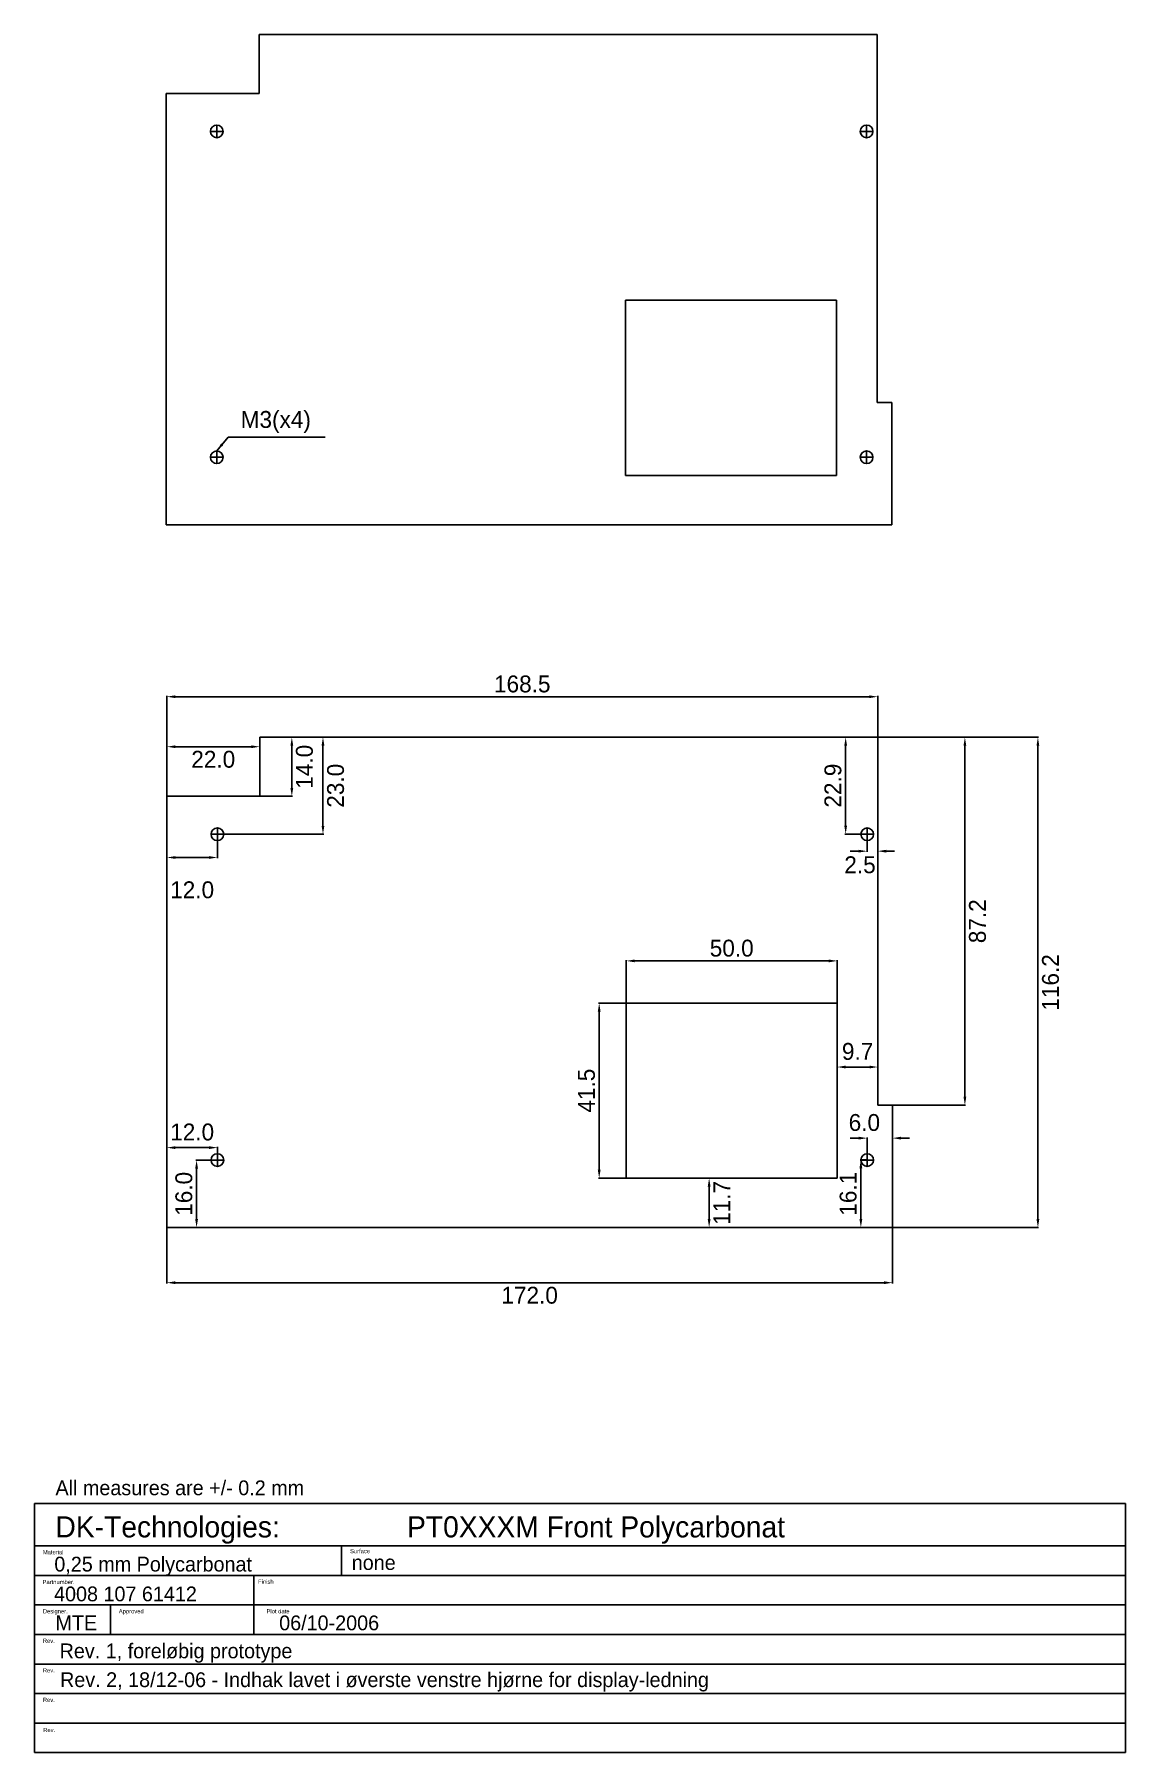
# Model space of a CAD drawing. Header units: millimetres. Extents: x 61 to 320, y -88 to 319.
import ezdxf

# ---------------------------------------------------------------- set-up
doc = ezdxf.new("R2010")
doc.units = ezdxf.units.MM
doc.header["$MEASUREMENT"] = 0
doc.layers.add('Descriptive Text', color=9, linetype='Continuous')
doc.layers.add('Dimensions', color=141, linetype='Continuous')
doc.dimstyles.new('DK-audio', dxfattribs={"dimtxt": 4, "dimasz": 2, "dimexe": 0.18, "dimexo": 0.0625, "dimgap": 1, "dimtad": 2, "dimdec": 1, "dimzin": 0, "dimdsep": 46, "dimtxsty": 'Standard', "dimcen": 5, "dimadec": 1, "dimazin": 0, "dimtfac": 1, "dimtdec": 1, "dimtofl": 0, "dimtmove": 2, "dimatfit": 3, "dimfxl": 0, "dimtolj": 1, "dimtzin": 0, "dimarcsym": 0})

# ---------------------------------------------------------------- blocks, each defined once
blk = doc.blocks.new('*D70')
at = {"layer": 'DEFPOINTS', "color": 0, "ltscale": 0.1}
for p in [(261.15, 161.85), (261.15, 152.25), (92.7, 138.25)]:
    blk.add_point(p, dxfattribs=at)
at = {"layer": 'Dimensions', "color": 0, "lineweight": -2, "ltscale": 0.1}
for p, q in [((92.7, 138.31), (92.7, 162.03)), ((94.7, 161.85), (259.15, 161.85)), ((261.15, 152.31), (261.15, 162.03))]:
    blk.add_line(p, q, dxfattribs=at)
at = {"layer": 'Dimensions', "color": 0, "ltscale": 0.1}
for points in [[(94.7, 162.18), (94.7, 161.52), (92.7, 161.85)], [(259.15, 162.18), (259.15, 161.52), (261.15, 161.85)]]:
    blk.add_solid(points, dxfattribs=at)
at = {"layer": 'Dimensions', "color": 0, "ltscale": 0.1, "insert": (176.92, 164.85), "char_height": 4, "attachment_point": 5}
blk.add_mtext('\\A1;168.5', dxfattribs=at)
blk = doc.blocks.new('*D71')
at = {"layer": 'DEFPOINTS', "color": 0, "ltscale": 0.1}
for p in [(261.15, 152.25), (264.65, 36.05), (299.1, 36.05)]:
    blk.add_point(p, dxfattribs=at)
at = {"layer": 'Dimensions', "color": 0, "lineweight": -2, "ltscale": 0.1}
for p, q in [((261.21, 152.25), (299.28, 152.25)), ((299.1, 150.25), (299.1, 38.05)), ((264.71, 36.05), (299.28, 36.05))]:
    blk.add_line(p, q, dxfattribs=at)
at = {"layer": 'Dimensions', "color": 0, "ltscale": 0.1}
for points in [[(298.77, 150.25), (299.43, 150.25), (299.1, 152.25)], [(298.77, 38.05), (299.43, 38.05), (299.1, 36.05)]]:
    blk.add_solid(points, dxfattribs=at)
at = {"layer": 'Dimensions', "color": 0, "ltscale": 0.1, "insert": (302.1, 94.15), "char_height": 4, "attachment_point": 5, "rotation": 90}
blk.add_mtext('\\A1;116.2', dxfattribs=at)
blk = doc.blocks.new('*D72')
at = {"layer": 'DEFPOINTS', "color": 0, "ltscale": 0.1}
for p in [(261.21, 152.25), (281.8, 152.25), (261.15, 65.05)]:
    blk.add_point(p, dxfattribs=at)
at = {"layer": 'Dimensions', "color": 0, "lineweight": -2, "ltscale": 0.1}
for p, q in [((261.27, 152.25), (281.98, 152.25)), ((281.8, 67.05), (281.8, 150.25)), ((261.21, 65.05), (281.98, 65.05))]:
    blk.add_line(p, q, dxfattribs=at)
at = {"layer": 'Dimensions', "color": 0, "ltscale": 0.1}
for points in [[(281.47, 150.25), (282.13, 150.25), (281.8, 152.25)], [(281.47, 67.05), (282.13, 67.05), (281.8, 65.05)]]:
    blk.add_solid(points, dxfattribs=at)
at = {"layer": 'Dimensions', "color": 0, "ltscale": 0.1, "insert": (284.8, 108.65), "char_height": 4, "attachment_point": 5, "rotation": 90}
blk.add_mtext('\\A1;87.2', dxfattribs=at)
blk = doc.blocks.new('*D73')
at = {"layer": 'DEFPOINTS', "color": 0, "ltscale": 0.1}
for p in [(92.7, 36.05), (264.65, 36.05), (92.7, 23)]:
    blk.add_point(p, dxfattribs=at)
at = {"layer": 'Dimensions', "color": 0, "lineweight": -2, "ltscale": 0.1}
for p, q in [((92.7, 35.99), (92.7, 22.82)), ((264.65, 35.99), (264.65, 22.82)), ((262.65, 23), (94.7, 23))]:
    blk.add_line(p, q, dxfattribs=at)
at = {"layer": 'Dimensions', "color": 0, "ltscale": 0.1}
for points in [[(94.7, 23.33), (94.7, 22.67), (92.7, 23)], [(262.65, 23.33), (262.65, 22.67), (264.65, 23)]]:
    blk.add_solid(points, dxfattribs=at)
at = {"layer": 'Dimensions', "color": 0, "ltscale": 0.1, "insert": (178.67, 20), "char_height": 4, "attachment_point": 5}
blk.add_mtext('\\A1;172.0', dxfattribs=at)
blk = doc.blocks.new('*D74')
at = {"layer": 'DEFPOINTS', "color": 0, "ltscale": 0.1}
for p in [(251.55, 99.25), (201.55, 89.25), (251.55, 89.25)]:
    blk.add_point(p, dxfattribs=at)
at = {"layer": 'Dimensions', "color": 0, "lineweight": -2, "ltscale": 0.1}
for p, q in [((201.55, 89.31), (201.55, 99.43)), ((203.55, 99.25), (249.55, 99.25)), ((251.55, 89.31), (251.55, 99.43))]:
    blk.add_line(p, q, dxfattribs=at)
at = {"layer": 'Dimensions', "color": 0, "ltscale": 0.1}
for points in [[(203.55, 99.58), (203.55, 98.92), (201.55, 99.25)], [(249.55, 99.58), (249.55, 98.92), (251.55, 99.25)]]:
    blk.add_solid(points, dxfattribs=at)
at = {"layer": 'Dimensions', "color": 0, "ltscale": 0.1, "insert": (226.55, 102.25), "char_height": 4, "attachment_point": 5}
blk.add_mtext('\\A1;50.0', dxfattribs=at)
blk = doc.blocks.new('*D75')
at = {"layer": 'DEFPOINTS', "color": 0, "ltscale": 0.1}
for p in [(195.15, 89.25), (201.55, 89.25), (201.55, 47.75)]:
    blk.add_point(p, dxfattribs=at)
at = {"layer": 'Dimensions', "color": 0, "lineweight": -2, "ltscale": 0.1}
for p, q in [((201.49, 89.25), (194.97, 89.25)), ((195.15, 49.75), (195.15, 87.25)), ((201.49, 47.75), (194.97, 47.75))]:
    blk.add_line(p, q, dxfattribs=at)
at = {"layer": 'Dimensions', "color": 0, "ltscale": 0.1}
for points in [[(194.82, 87.25), (195.48, 87.25), (195.15, 89.25)], [(194.82, 49.75), (195.48, 49.75), (195.15, 47.75)]]:
    blk.add_solid(points, dxfattribs=at)
at = {"layer": 'Dimensions', "color": 0, "ltscale": 0.1, "insert": (192.15, 68.5), "char_height": 4, "attachment_point": 5, "rotation": 90}
blk.add_mtext('\\A1;41.5', dxfattribs=at)
blk = doc.blocks.new('*D76')
at = {"layer": 'DEFPOINTS', "color": 0, "ltscale": 0.1}
for p in [(92.7, 129.25), (104.7, 129.25), (92.7, 123.75)]:
    blk.add_point(p, dxfattribs=at)
at = {"layer": 'Dimensions', "color": 0, "lineweight": -2, "ltscale": 0.1}
for p, q in [((92.7, 129.19), (92.7, 123.57)), ((104.7, 129.19), (104.7, 123.57)), ((102.7, 123.75), (94.7, 123.75))]:
    blk.add_line(p, q, dxfattribs=at)
at = {"layer": 'Dimensions', "color": 0, "ltscale": 0.1}
for points in [[(94.7, 124.08), (94.7, 123.42), (92.7, 123.75)], [(102.7, 124.08), (102.7, 123.42), (104.7, 123.75)]]:
    blk.add_solid(points, dxfattribs=at)
at = {"layer": 'Dimensions', "color": 0, "ltscale": 0.1, "insert": (98.7, 116.07), "char_height": 4, "attachment_point": 5}
blk.add_mtext('\\A1;12.0', dxfattribs=at)
blk = doc.blocks.new('*D77')
at = {"layer": 'DEFPOINTS', "color": 0, "ltscale": 0.1}
for p in [(258.65, 129.25), (261.15, 129.25), (261.15, 125.25)]:
    blk.add_point(p, dxfattribs=at)
at = {"layer": 'Dimensions', "color": 0, "lineweight": -2, "ltscale": 0.1}
for p, q in [((258.65, 129.19), (258.65, 125.07)), ((261.15, 129.19), (261.15, 125.07)), ((256.65, 125.25), (254.65, 125.25)), ((263.15, 125.25), (265.15, 125.25))]:
    blk.add_line(p, q, dxfattribs=at)
at = {"layer": 'Dimensions', "color": 0, "ltscale": 0.1}
for points in [[(256.65, 125.58), (256.65, 124.92), (258.65, 125.25)], [(263.15, 125.58), (263.15, 124.92), (261.15, 125.25)]]:
    blk.add_solid(points, dxfattribs=at)
at = {"layer": 'Dimensions', "color": 0, "ltscale": 0.1, "insert": (256.95, 122), "char_height": 4, "attachment_point": 5}
blk.add_mtext('\\A1;2.5', dxfattribs=at)
blk = doc.blocks.new('*D78')
at = {"layer": 'DEFPOINTS', "color": 0, "ltscale": 0.1}
for p in [(253.55, 152.25), (258.65, 152.25), (258.65, 129.31)]:
    blk.add_point(p, dxfattribs=at)
at = {"layer": 'Dimensions', "color": 0, "lineweight": -2, "ltscale": 0.1}
for p, q in [((258.59, 152.25), (253.37, 152.25)), ((253.55, 131.31), (253.55, 150.25)), ((258.59, 129.31), (253.37, 129.31))]:
    blk.add_line(p, q, dxfattribs=at)
at = {"layer": 'Dimensions', "color": 0, "ltscale": 0.1}
for points in [[(253.22, 150.25), (253.88, 150.25), (253.55, 152.25)], [(253.22, 131.31), (253.88, 131.31), (253.55, 129.31)]]:
    blk.add_solid(points, dxfattribs=at)
at = {"layer": 'Dimensions', "color": 0, "ltscale": 0.1, "insert": (250.55, 140.78), "char_height": 4, "attachment_point": 5, "rotation": 90}
blk.add_mtext('\\A1;22.9', dxfattribs=at)
blk = doc.blocks.new('*D79')
at = {"layer": 'DEFPOINTS', "color": 0, "ltscale": 0.1}
for p in [(264.65, 57.25), (258.65, 52.05), (264.65, 52.05)]:
    blk.add_point(p, dxfattribs=at)
at = {"layer": 'Dimensions', "color": 0, "lineweight": -2, "ltscale": 0.1}
for p, q in [((256.65, 57.25), (254.65, 57.25)), ((258.65, 52.11), (258.65, 57.43)), ((264.65, 52.11), (264.65, 57.43)), ((266.65, 57.25), (268.65, 57.25))]:
    blk.add_line(p, q, dxfattribs=at)
at = {"layer": 'Dimensions', "color": 0, "ltscale": 0.1}
for points in [[(256.65, 57.58), (256.65, 56.92), (258.65, 57.25)], [(266.65, 57.58), (266.65, 56.92), (264.65, 57.25)]]:
    blk.add_solid(points, dxfattribs=at)
at = {"layer": 'Dimensions', "color": 0, "ltscale": 0.1, "insert": (257.98, 60.93), "char_height": 4, "attachment_point": 5}
blk.add_mtext('\\A1;6.0', dxfattribs=at)
blk = doc.blocks.new('*D80')
at = {"layer": 'DEFPOINTS', "color": 0, "ltscale": 0.1}
for p in [(258.65, 52.11), (257.15, 36.05), (258.65, 36.05)]:
    blk.add_point(p, dxfattribs=at)
at = {"layer": 'Dimensions', "color": 0, "lineweight": -2, "ltscale": 0.1}
for p, q in [((258.59, 52.11), (256.97, 52.11)), ((257.15, 50.11), (257.15, 38.05)), ((258.59, 36.05), (256.97, 36.05))]:
    blk.add_line(p, q, dxfattribs=at)
at = {"layer": 'Dimensions', "color": 0, "ltscale": 0.1}
for points in [[(256.82, 50.11), (257.48, 50.11), (257.15, 52.11)], [(256.82, 38.05), (257.48, 38.05), (257.15, 36.05)]]:
    blk.add_solid(points, dxfattribs=at)
at = {"layer": 'Dimensions', "color": 0, "ltscale": 0.1, "insert": (254.15, 44.08), "char_height": 4, "attachment_point": 5, "rotation": 90}
blk.add_mtext('\\A1;16.1', dxfattribs=at)
blk = doc.blocks.new('*D81')
at = {"layer": 'DEFPOINTS', "color": 0, "ltscale": 0.1}
for p in [(104.7, 52.05), (99.75, 36.05), (104.7, 36.05)]:
    blk.add_point(p, dxfattribs=at)
at = {"layer": 'Dimensions', "color": 0, "lineweight": -2, "ltscale": 0.1}
for p, q in [((104.64, 52.05), (99.57, 52.05)), ((99.75, 50.05), (99.75, 38.05)), ((104.64, 36.05), (99.57, 36.05))]:
    blk.add_line(p, q, dxfattribs=at)
at = {"layer": 'Dimensions', "color": 0, "ltscale": 0.1}
for points in [[(99.42, 50.05), (100.08, 50.05), (99.75, 52.05)], [(99.42, 38.05), (100.08, 38.05), (99.75, 36.05)]]:
    blk.add_solid(points, dxfattribs=at)
at = {"layer": 'Dimensions', "color": 0, "ltscale": 0.1, "insert": (96.75, 44.05), "char_height": 4, "attachment_point": 5, "rotation": 90}
blk.add_mtext('\\A1;16.0', dxfattribs=at)
blk = doc.blocks.new('*D82')
at = {"layer": 'DEFPOINTS', "color": 0, "ltscale": 0.1}
for p in [(92.7, 55), (92.7, 52.05), (104.7, 52.05)]:
    blk.add_point(p, dxfattribs=at)
at = {"layer": 'Dimensions', "color": 0, "lineweight": -2, "ltscale": 0.1}
for p, q in [((92.7, 52.11), (92.7, 55.18)), ((102.7, 55), (94.7, 55)), ((104.7, 52.11), (104.7, 55.18))]:
    blk.add_line(p, q, dxfattribs=at)
at = {"layer": 'Dimensions', "color": 0, "ltscale": 0.1}
for points in [[(94.7, 55.33), (94.7, 54.67), (92.7, 55)], [(102.7, 55.33), (102.7, 54.67), (104.7, 55)]]:
    blk.add_solid(points, dxfattribs=at)
at = {"layer": 'Dimensions', "color": 0, "ltscale": 0.1, "insert": (98.7, 58.68), "char_height": 4, "attachment_point": 5}
blk.add_mtext('\\A1;12.0', dxfattribs=at)
blk = doc.blocks.new('*D83')
at = {"layer": 'DEFPOINTS', "color": 0, "ltscale": 0.1}
for p in [(201.55, 47.75), (201.55, 36.05), (221.2, 36.05)]:
    blk.add_point(p, dxfattribs=at)
at = {"layer": 'Dimensions', "color": 0, "lineweight": -2, "ltscale": 0.1}
for p, q in [((201.61, 47.75), (221.38, 47.75)), ((221.2, 45.75), (221.2, 38.05)), ((201.61, 36.05), (221.38, 36.05))]:
    blk.add_line(p, q, dxfattribs=at)
at = {"layer": 'Dimensions', "color": 0, "ltscale": 0.1}
for points in [[(220.87, 45.75), (221.53, 45.75), (221.2, 47.75)], [(220.87, 38.05), (221.53, 38.05), (221.2, 36.05)]]:
    blk.add_solid(points, dxfattribs=at)
at = {"layer": 'Dimensions', "color": 0, "ltscale": 0.1, "insert": (224.2, 41.9), "char_height": 4, "attachment_point": 5, "rotation": 90}
blk.add_mtext('\\A1;11.7', dxfattribs=at)
blk = doc.blocks.new('*D84')
at = {"layer": 'DEFPOINTS', "color": 0, "ltscale": 0.1}
for p in [(251.55, 74.1), (251.55, 65.05), (261.21, 65.05)]:
    blk.add_point(p, dxfattribs=at)
at = {"layer": 'Dimensions', "color": 0, "lineweight": -2, "ltscale": 0.1}
for p, q in [((251.55, 65.11), (251.55, 74.28)), ((259.21, 74.1), (253.55, 74.1)), ((261.21, 65.11), (261.21, 74.28))]:
    blk.add_line(p, q, dxfattribs=at)
at = {"layer": 'Dimensions', "color": 0, "ltscale": 0.1}
for points in [[(253.55, 74.43), (253.55, 73.77), (251.55, 74.1)], [(259.21, 74.43), (259.21, 73.77), (261.21, 74.1)]]:
    blk.add_solid(points, dxfattribs=at)
at = {"layer": 'Dimensions', "color": 0, "ltscale": 0.1, "insert": (256.38, 77.78), "char_height": 4, "attachment_point": 5}
blk.add_mtext('\\A1;9.7', dxfattribs=at)
blk = doc.blocks.new('*D85')
at = {"layer": 'DEFPOINTS', "color": 0, "ltscale": 0.1}
for p in [(114.7, 152.25), (129.7, 152.25), (104.7, 129.25)]:
    blk.add_point(p, dxfattribs=at)
at = {"layer": 'Dimensions', "color": 0, "lineweight": -2, "ltscale": 0.1}
for p, q in [((114.76, 152.25), (129.88, 152.25)), ((129.7, 131.25), (129.7, 150.25)), ((104.76, 129.25), (129.88, 129.25))]:
    blk.add_line(p, q, dxfattribs=at)
at = {"layer": 'Dimensions', "color": 0, "ltscale": 0.1}
for points in [[(129.37, 150.25), (130.03, 150.25), (129.7, 152.25)], [(129.37, 131.25), (130.03, 131.25), (129.7, 129.25)]]:
    blk.add_solid(points, dxfattribs=at)
at = {"layer": 'Dimensions', "color": 0, "ltscale": 0.1, "insert": (132.7, 140.75), "char_height": 4, "attachment_point": 5, "rotation": 90}
blk.add_mtext('\\A1;23.0', dxfattribs=at)
blk = doc.blocks.new('*D86')
at = {"layer": 'DEFPOINTS', "color": 0, "ltscale": 0.1}
for p in [(114.76, 152.25), (122.32, 152.25), (114.7, 138.25)]:
    blk.add_point(p, dxfattribs=at)
at = {"layer": 'Dimensions', "color": 0, "lineweight": -2, "ltscale": 0.1}
for p, q in [((114.82, 152.25), (122.5, 152.25)), ((122.32, 140.25), (122.32, 150.25)), ((114.76, 138.25), (122.5, 138.25))]:
    blk.add_line(p, q, dxfattribs=at)
at = {"layer": 'Dimensions', "color": 0, "ltscale": 0.1}
for points in [[(121.99, 150.25), (122.65, 150.25), (122.32, 152.25)], [(121.99, 140.25), (122.65, 140.25), (122.32, 138.25)]]:
    blk.add_solid(points, dxfattribs=at)
at = {"layer": 'Dimensions', "color": 0, "ltscale": 0.1, "insert": (125.32, 145.25), "char_height": 4, "attachment_point": 5, "rotation": 90}
blk.add_mtext('\\A1;14.0', dxfattribs=at)
blk = doc.blocks.new('*D87')
at = {"layer": 'DEFPOINTS', "color": 0, "ltscale": 0.1}
for p in [(114.7, 152.25), (92.7, 150), (92.7, 138.25)]:
    blk.add_point(p, dxfattribs=at)
at = {"layer": 'Dimensions', "color": 0, "lineweight": -2, "ltscale": 0.1}
for p, q in [((114.7, 152.19), (114.7, 149.82)), ((92.7, 138.31), (92.7, 150.18)), ((112.7, 150), (94.7, 150))]:
    blk.add_line(p, q, dxfattribs=at)
at = {"layer": 'Dimensions', "color": 0, "ltscale": 0.1}
for points in [[(94.7, 150.33), (94.7, 149.67), (92.7, 150)], [(112.7, 150.33), (112.7, 149.67), (114.7, 150)]]:
    blk.add_solid(points, dxfattribs=at)
at = {"layer": 'Dimensions', "color": 0, "ltscale": 0.1, "insert": (103.7, 147), "char_height": 4, "attachment_point": 5}
blk.add_mtext('\\A1;22.0', dxfattribs=at)

msp = doc.modelspace()

# ---------------------------------------------------------------- linework, layer by layer
at = {"ltscale": 0.1}
for p, q in [((261, 318.8), (114.55, 318.8)), ((114.55, 304.8), (114.55, 318.8)), ((260, 318.8), (257, 318.8)), ((261, 231.6), (261, 318.8)), ((92.55, 202.6), (92.55, 304.8)), ((114.55, 304.8), (92.55, 304.8)), ((104.55, 297.3), (104.55, 294.3)), ((258.5, 297.3), (258.5, 294.3)), ((261, 297.3), (261, 294.3)), ((106.05, 295.8), (103.05, 295.8)), ((260, 295.8), (257, 295.8)), ((201.4, 255.8), (201.4, 214.3)), ((251.4, 255.8), (201.4, 255.8)), ((251.4, 255.8), (251.4, 214.3)), ((261, 231.6), (264.5, 231.6)), ((264.5, 202.6), (264.5, 231.6)), ((92.55, 220.1), (92.55, 217.1)), ((104.55, 220.1), (104.55, 217.1)), ((258.5, 220.1), (258.5, 217.1)), ((264.5, 220.1), (264.5, 217.1)), ((106.05, 218.6), (103.05, 218.6)), ((260, 218.6), (257, 218.6)), ((251.4, 214.3), (201.4, 214.3)), ((264.5, 202.6), (92.55, 202.6)), ((260, 202.6), (257, 202.6)), ((261.15, 152.25), (114.7, 152.25)), ((114.7, 138.25), (114.7, 152.25)), ((260.15, 152.25), (257.15, 152.25)), ((261.15, 65.05), (261.15, 152.25)), ((92.7, 36.05), (92.7, 138.25)), ((114.7, 138.25), (92.7, 138.25)), ((104.7, 130.75), (104.7, 127.75)), ((258.65, 130.75), (258.65, 127.75)), ((261.15, 130.75), (261.15, 127.75)), ((106.2, 129.25), (103.2, 129.25)), ((260.15, 129.25), (257.15, 129.25)), ((251.55, 89.25), (201.55, 89.25)), ((201.55, 89.25), (201.55, 47.75)), ((251.55, 89.25), (251.55, 47.75)), ((261.15, 65.05), (264.65, 65.05)), ((264.65, 36.05), (264.65, 65.05)), ((92.7, 53.55), (92.7, 50.55)), ((104.7, 53.55), (104.7, 50.55)), ((258.65, 53.55), (258.65, 50.55)), ((264.65, 53.55), (264.65, 50.55)), ((106.2, 52.05), (103.2, 52.05)), ((260.15, 52.05), (257.15, 52.05)), ((251.55, 47.75), (201.55, 47.75)), ((264.65, 36.05), (92.7, 36.05)), ((260.15, 36.05), (257.15, 36.05))]:
    msp.add_line(p, q, dxfattribs=at)
for centre in [(104.55, 295.8), (258.5, 295.8), (104.55, 218.6), (258.5, 218.6), (104.7, 129.25), (258.65, 129.25), (104.7, 52.05), (258.65, 52.05)]:
    msp.add_circle(centre, 1.5, dxfattribs=at)
at = {"layer": 'Descriptive Text'}
for p, q in [((61.32, -88.35), (61.32, -29.36)), ((61.32, -29.36), (319.89, -29.36)), ((319.89, -29.36), (319.89, -88.35)), ((61.32, -39.36), (319.89, -39.36)), ((134.12, -39.51), (134.12, -46.51)), ((61.32, -46.36), (319.89, -46.36)), ((113.32, -46.36), (113.32, -53.36)), ((61.32, -53.36), (319.89, -53.36)), ((79.32, -53.36), (79.32, -60.36)), ((113.32, -53.36), (113.32, -60.36)), ((61.32, -60.36), (319.89, -60.36)), ((61.32, -67.36), (319.89, -67.36)), ((61.32, -74.36), (319.89, -74.36)), ((319.89, -81.36), (61.32, -81.36)), ((319.89, -88.36), (61.32, -88.36))]:
    msp.add_line(p, q, dxfattribs=at)

# ---------------------------------------------------------------- texts
for s, height, p in [('All measures are +/- 0.2 mm', 3.5, (66.32, -27.36)), ('DK-Technologies:', 5, (66.32, -37.36)), ('PT0XXXM Front Polycarbonat', 5, (149.62, -37.36)), ('Material', 1, (63.32, -41.36)), ('Surface', 1, (136.11, -41.11)), ('0,25 mm Polycarbonat', 3.5, (66.05, -45.44)), ('none', 3.5, (136.52, -45.07)), ('Partnumber.', 1, (63.25, -48.42)), ('Finish', 1, (114.32, -48.36)), ('4008 107 61412', 3.5, (65.98, -52.5)), ('Designer.', 1, (63.32, -55.36)), ('MTE', 3.5, (66.32, -59.36)), ('Approved', 1, (81.32, -55.36)), ('Plot date', 1, (116.32, -55.36)), ('06/10-2006', 3.5, (119.32, -59.36)), ('Rev.', 1, (63.32, -62.36)), ('Rev. 1, foreløbig prototype', 3.5, (67.3, -66)), ('Rev.', 1, (63.32, -69.36)), ('Rev. 2, 18/12-06 - Indhak lavet i øverste venstre hjørne for display-ledning', 3.5, (67.4, -72.83)), ('Rev.', 1, (63.32, -76.36)), ('Rev.', 1, (63.4, -83.5))]:
    msp.add_text(s, height=height, dxfattribs=at).set_placement(p)
at = {"layer": 'Descriptive Text', "ltscale": 0.1, "insert": (110.2, 224.35), "char_height": 4, "attachment_point": 7}
msp.add_mtext('\\A1;M3(x4)', dxfattribs=at)

# ---------------------------------------------------------------- dimensions: what is measured, and where the dimension line sits
at = {"layer": 'Dimensions', "ltscale": 0.1}
for base, p1, p2, picture, middle in [((261.14999999, 161.85), (92.69999999, 138.25000018), (261.14999999, 152.25000018), '*D70', (176.92499999, 164.85)), ((92.7, 150), (114.7, 152.25), (92.7, 138.25), '*D87', (103.7, 147)), ((92.7, 123.75), (104.7, 129.25), (92.7, 129.25), '*D76', (98.7, 116.07)), ((251.55, 99.25), (201.55, 89.25), (251.55, 89.25), '*D74', (226.55, 102.25)), ((251.55, 74.1), (261.21, 65.05), (251.55, 65.05), '*D84', (256.38, 77.78)), ((92.7, 55), (104.7, 52.05), (92.7, 52.05), '*D82', (98.7, 58.68)), ((92.69999999, 23), (264.64999999, 36.05000018), (92.69999999, 36.05000018), '*D73', (178.67499999, 20))]:
    dim = msp.add_linear_dim(base=base, p1=p1, p2=p2, dimstyle='DK-audio', dxfattribs=at)
    dim.commit()
    dim.dimension.update_dxf_attribs({"geometry": picture, "text_midpoint": middle})
for base, p1, p2, picture, middle in [((129.7, 152.25), (104.7, 129.25), (114.7, 152.25), '*D85', (132.7, 140.75)), ((122.32, 152.25), (114.7, 138.25), (114.76, 152.25), '*D86', (125.32, 145.25)), ((253.55, 152.25), (258.65, 129.31), (258.65, 152.25), '*D78', (250.55, 140.78)), ((299.1, 36.05), (261.15, 152.25), (264.65, 36.05), '*D71', (302.1, 94.15)), ((281.8, 152.25), (261.15, 65.05), (261.21, 152.25), '*D72', (284.8, 108.65)), ((195.15, 89.25), (201.55, 47.75), (201.55, 89.25), '*D75', (192.15, 68.5)), ((99.75, 36.05), (104.7, 52.05), (104.7, 36.05), '*D81', (96.75, 44.05)), ((257.15, 36.05), (258.65, 52.11), (258.65, 36.05), '*D80', (254.15, 44.08)), ((221.2, 36.05), (201.55, 47.75), (201.55, 36.05), '*D83', (224.2, 41.9))]:
    dim = msp.add_linear_dim(base=base, p1=p1, p2=p2, angle=90, dimstyle='DK-audio', dxfattribs=at)
    dim.commit()
    dim.dimension.update_dxf_attribs({"geometry": picture, "text_midpoint": middle})
for base, p1, p2, picture, middle in [((261.15, 125.25), (258.65, 129.25), (261.15, 129.25), '*D77', (256.95, 122)), ((264.65, 57.25), (258.65, 52.05), (264.65, 52.05), '*D79', (257.98, 60.93))]:
    dim = msp.add_linear_dim(base=base, p1=p1, p2=p2, dimstyle='DK-audio', dxfattribs=at)
    dim.commit()
    dim.dimension.update_dxf_attribs({"geometry": picture, "text_midpoint": middle, "dimtype": 160})

# ---------------------------------------------------------------- leaders
at = {"layer": 'Descriptive Text', "ltscale": 0.1, "annotation_type": 0, "has_hookline": 1, "hookline_direction": 0, "text_width": 20}
msp.add_leader([(104.55, 220.1), (107.2, 223.35), (109.2, 223.35)], dimstyle='DK-audio', dxfattribs=at)

doc.saveas('drawing.dxf')
